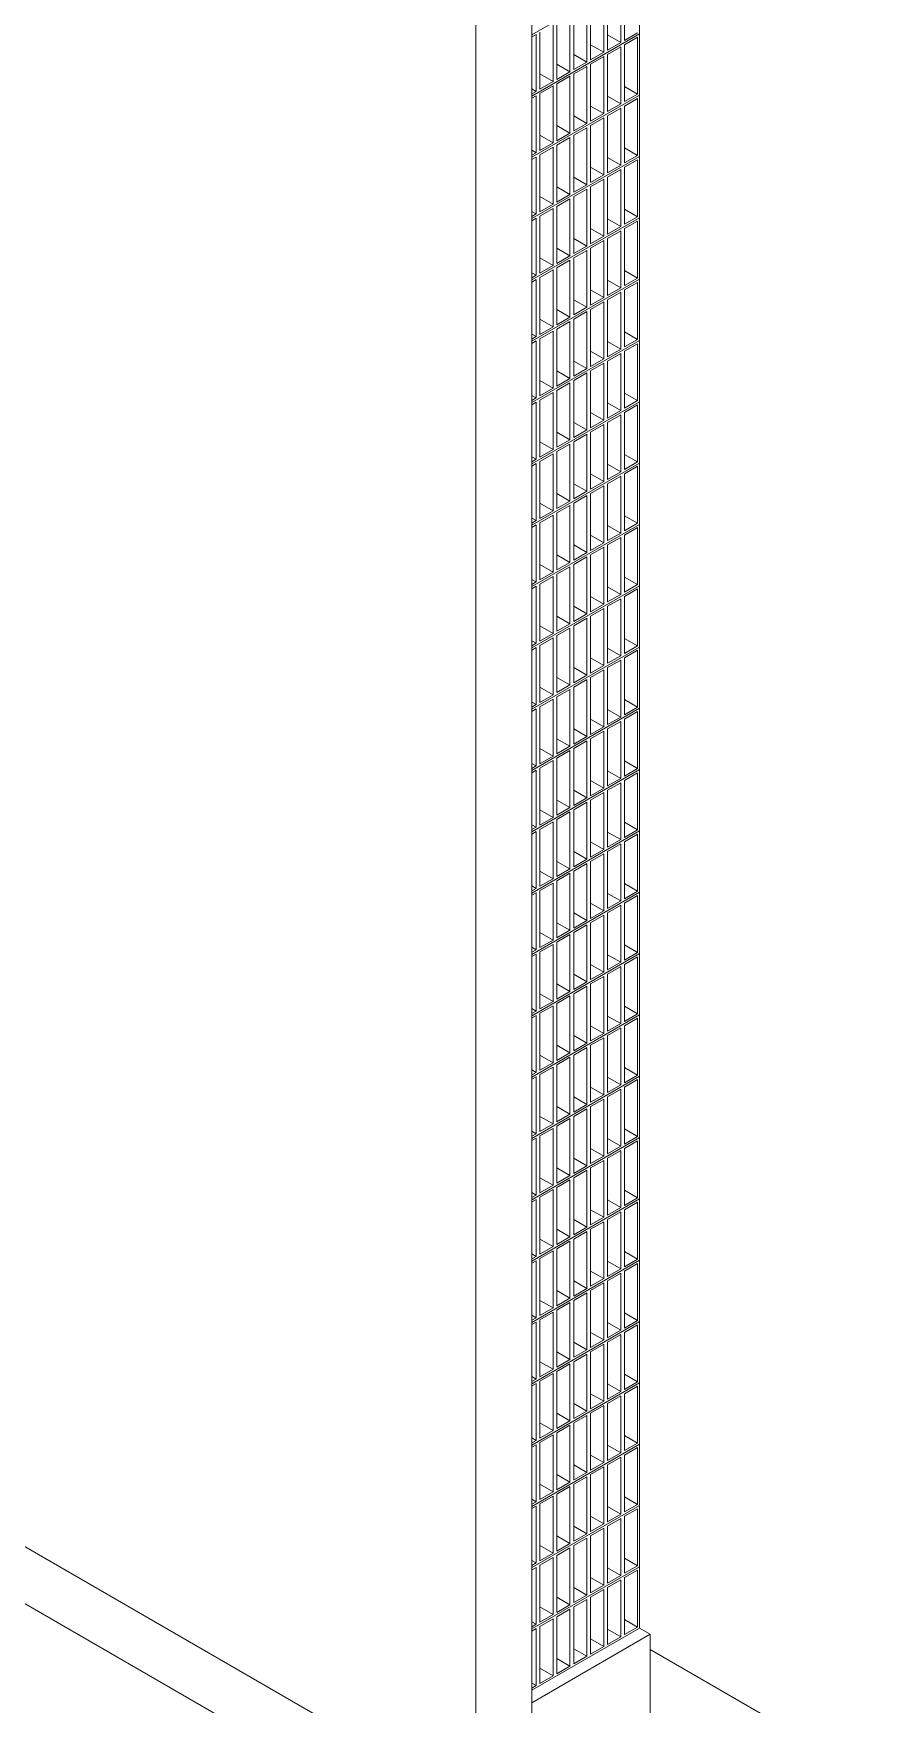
# Model space of a CAD drawing. Header units: millimetres. Extents: x -312439 to 477422, y -331570 to 212570.
# Drawn here: x 392161 to 393273, y 103283 to 105483 of the extents above; entities that cross this region are included whole.
import ezdxf

# ---------------------------------------------------------------- set-up
doc = ezdxf.new("R2010")
doc.units = ezdxf.units.MM

msp = doc.modelspace()

# ---------------------------------------------------------------- linework, layer by layer
at = {"color": 0, "linetype": 'Continuous', "lineweight": 0, "extrusion": (0, 0.816497, 0.57735)}
for p, q in [((392816.562, 103190.577), (392816.562, 106991.058)), ((392742.94, 103073.062), (392742.94, 106948.553)), ((392958.35, 103383.762), (392958.35, 106757.88)), ((392816.562, 105481.455), (392958.35, 105563.316)), ((392916.28, 105536.17), (392916.28, 105461.16)), ((392933.603, 105471.162), (392933.603, 105546.171)), ((392938.552, 105549.029), (392938.552, 105474.019)), ((392889.059, 105445.444), (392889.059, 105520.454)), ((392894.008, 105523.311), (392894.008, 105448.302)), ((392911.331, 105458.303), (392911.331, 105533.313)), ((392844.516, 105419.727), (392844.516, 105494.737)), ((392849.465, 105497.594), (392849.465, 105422.584)), ((392866.787, 105432.586), (392866.787, 105507.595)), ((392871.736, 105510.453), (392871.736, 105435.443)), ((392816.562, 105400.731), (392958.35, 105482.592)), ((392822.244, 105481.878), (392816.562, 105478.597)), ((392822.244, 105406.869), (392822.244, 105481.878)), ((392827.193, 105484.735), (392827.193, 105409.726)), ((392916.28, 105481.163), (392933.603, 105471.162)), ((392916.28, 105461.16), (392933.603, 105471.162)), ((392938.552, 105474.019), (392955.875, 105484.02)), ((392955.875, 105478.306), (392938.552, 105468.304)), ((392955.875, 105403.296), (392955.875, 105478.306)), ((392871.736, 105455.446), (392889.059, 105445.444)), ((392894.008, 105468.304), (392911.331, 105458.303)), ((392894.008, 105448.302), (392911.331, 105458.303)), ((392911.331, 105452.588), (392894.008, 105442.587)), ((392911.331, 105377.579), (392911.331, 105452.588)), ((392933.603, 105465.447), (392916.28, 105455.446)), ((392916.28, 105455.446), (392916.28, 105380.436)), ((392933.603, 105390.437), (392933.603, 105465.447)), ((392938.552, 105468.304), (392938.552, 105393.295)), ((392827.193, 105429.728), (392844.516, 105419.727)), ((392849.465, 105442.587), (392866.787, 105432.586)), ((392849.465, 105422.584), (392866.787, 105432.586)), ((392866.787, 105426.871), (392849.465, 105416.87)), ((392866.787, 105351.862), (392866.787, 105426.871)), ((392871.736, 105435.443), (392889.059, 105445.444)), ((392889.059, 105439.73), (392871.736, 105429.728)), ((392871.736, 105429.728), (392871.736, 105354.719)), ((392889.059, 105364.72), (392889.059, 105439.73)), ((392894.008, 105442.587), (392894.008, 105367.578)), ((392816.562, 105410.149), (392822.244, 105406.869)), ((392816.562, 105403.588), (392822.244, 105406.869)), ((392827.193, 105409.726), (392844.516, 105419.727)), ((392844.516, 105414.012), (392827.193, 105404.011)), ((392827.193, 105404.011), (392827.193, 105329.002)), ((392844.516, 105339.003), (392844.516, 105414.012)), ((392849.465, 105416.87), (392849.465, 105341.86)), ((392938.552, 105413.297), (392955.875, 105403.296)), ((392816.562, 105320.006), (392958.35, 105401.868)), ((392822.244, 105401.154), (392816.562, 105397.873)), ((392822.244, 105326.144), (392822.244, 105401.154)), ((392894.008, 105387.58), (392911.331, 105377.579)), ((392916.28, 105400.439), (392933.603, 105390.437)), ((392916.28, 105380.436), (392933.603, 105390.437)), ((392933.603, 105384.723), (392916.28, 105374.721)), ((392933.603, 105309.713), (392933.603, 105384.723)), ((392938.552, 105393.295), (392955.875, 105403.296)), ((392955.875, 105397.581), (392938.552, 105387.58)), ((392938.552, 105387.58), (392938.552, 105312.571)), ((392955.875, 105322.572), (392955.875, 105397.581)), ((392849.465, 105361.863), (392866.787, 105351.862)), ((392871.736, 105374.721), (392889.059, 105364.72)), ((392871.736, 105354.719), (392889.059, 105364.72)), ((392894.008, 105367.578), (392911.331, 105377.579)), ((392911.331, 105371.864), (392894.008, 105361.863)), ((392894.008, 105361.863), (392894.008, 105286.853)), ((392911.331, 105296.855), (392911.331, 105371.864)), ((392916.28, 105374.721), (392916.28, 105299.712)), ((392827.193, 105349.004), (392844.516, 105339.003)), ((392827.193, 105329.002), (392844.516, 105339.003)), ((392849.465, 105341.86), (392866.787, 105351.862)), ((392866.787, 105346.147), (392849.465, 105336.146)), ((392866.787, 105271.137), (392866.787, 105346.147)), ((392889.059, 105359.005), (392871.736, 105349.004)), ((392871.736, 105349.004), (392871.736, 105273.995)), ((392889.059, 105283.996), (392889.059, 105359.005)), ((392816.562, 105329.425), (392822.244, 105326.144)), ((392816.562, 105322.864), (392822.244, 105326.144)), ((392816.562, 105239.282), (392958.35, 105321.144)), ((392822.244, 105320.43), (392816.562, 105317.149)), ((392822.244, 105245.42), (392822.244, 105320.43)), ((392844.516, 105333.288), (392827.193, 105323.287)), ((392827.193, 105323.287), (392827.193, 105248.277)), ((392844.516, 105258.279), (392844.516, 105333.288)), ((392849.465, 105336.146), (392849.465, 105261.136)), ((392916.28, 105319.714), (392933.603, 105309.713)), ((392938.552, 105332.573), (392955.875, 105322.572)), ((392938.552, 105312.571), (392955.875, 105322.572)), ((392955.875, 105316.857), (392938.552, 105306.856)), ((392955.875, 105241.848), (392955.875, 105316.857)), ((392871.736, 105293.997), (392889.059, 105283.996)), ((392894.008, 105306.856), (392911.331, 105296.855)), ((392894.008, 105286.853), (392911.331, 105296.855)), ((392916.28, 105299.712), (392933.603, 105309.713)), ((392933.603, 105303.998), (392916.28, 105293.997)), ((392916.28, 105293.997), (392916.28, 105218.988)), ((392933.603, 105228.989), (392933.603, 105303.998)), ((392938.552, 105306.856), (392938.552, 105231.846)), ((392849.465, 105281.139), (392866.787, 105271.137)), ((392871.736, 105273.995), (392889.059, 105283.996)), ((392889.059, 105278.281), (392871.736, 105268.28)), ((392889.059, 105203.272), (392889.059, 105278.281)), ((392911.331, 105291.14), (392894.008, 105281.139)), ((392894.008, 105281.139), (392894.008, 105206.129)), ((392911.331, 105216.13), (392911.331, 105291.14)), ((392827.193, 105268.28), (392844.516, 105258.279)), ((392827.193, 105248.277), (392844.516, 105258.279)), ((392844.516, 105252.564), (392827.193, 105242.563)), ((392844.516, 105177.554), (392844.516, 105252.564)), ((392849.465, 105261.136), (392866.787, 105271.137)), ((392866.787, 105265.423), (392849.465, 105255.421)), ((392849.465, 105255.421), (392849.465, 105180.412)), ((392866.787, 105190.413), (392866.787, 105265.423)), ((392871.736, 105268.28), (392871.736, 105193.27)), ((392938.552, 105251.849), (392955.875, 105241.848)), ((392816.562, 105248.701), (392822.244, 105245.42)), ((392816.562, 105242.14), (392822.244, 105245.42)), ((392816.562, 105158.558), (392958.35, 105240.419)), ((392822.244, 105239.705), (392816.562, 105236.425)), ((392822.244, 105164.696), (392822.244, 105239.705)), ((392827.193, 105242.563), (392827.193, 105167.553)), ((392916.28, 105238.99), (392933.603, 105228.989)), ((392916.28, 105218.988), (392933.603, 105228.989)), ((392938.552, 105231.846), (392955.875, 105241.848)), ((392955.875, 105236.133), (392938.552, 105226.132)), ((392955.875, 105161.123), (392955.875, 105236.133)), ((392871.736, 105213.273), (392889.059, 105203.272)), ((392894.008, 105226.132), (392911.331, 105216.13)), ((392894.008, 105206.129), (392911.331, 105216.13)), ((392911.331, 105210.416), (392894.008, 105200.414)), ((392911.331, 105135.406), (392911.331, 105210.416)), ((392933.603, 105223.274), (392916.28, 105213.273)), ((392916.28, 105213.273), (392916.28, 105138.263)), ((392933.603, 105148.265), (392933.603, 105223.274)), ((392938.552, 105226.132), (392938.552, 105151.122)), ((392827.193, 105187.556), (392844.516, 105177.554)), ((392849.465, 105200.414), (392866.787, 105190.413)), ((392849.465, 105180.412), (392866.787, 105190.413)), ((392866.787, 105184.698), (392849.465, 105174.697)), ((392866.787, 105109.689), (392866.787, 105184.698)), ((392871.736, 105193.27), (392889.059, 105203.272)), ((392889.059, 105197.557), (392871.736, 105187.556)), ((392871.736, 105187.556), (392871.736, 105112.546)), ((392889.059, 105122.547), (392889.059, 105197.557)), ((392894.008, 105200.414), (392894.008, 105125.405)), ((392816.562, 105167.976), (392822.244, 105164.696)), ((392816.562, 105161.415), (392822.244, 105164.696)), ((392827.193, 105167.553), (392844.516, 105177.554)), ((392844.516, 105171.84), (392827.193, 105161.838)), ((392827.193, 105161.838), (392827.193, 105086.829)), ((392844.516, 105096.83), (392844.516, 105171.84)), ((392849.465, 105174.697), (392849.465, 105099.688)), ((392938.552, 105171.125), (392955.875, 105161.123)), ((392816.562, 105077.834), (392958.35, 105159.695)), ((392822.244, 105158.981), (392816.562, 105155.701)), ((392822.244, 105083.972), (392822.244, 105158.981)), ((392894.008, 105145.407), (392911.331, 105135.406)), ((392916.28, 105158.266), (392933.603, 105148.265)), ((392916.28, 105138.263), (392933.603, 105148.265)), ((392933.603, 105142.55), (392916.28, 105132.549)), ((392933.603, 105067.541), (392933.603, 105142.55)), ((392938.552, 105151.122), (392955.875, 105161.123)), ((392955.875, 105155.409), (392938.552, 105145.407)), ((392938.552, 105145.407), (392938.552, 105070.398)), ((392955.875, 105080.399), (392955.875, 105155.409)), ((392849.465, 105119.69), (392866.787, 105109.689)), ((392871.736, 105132.549), (392889.059, 105122.547)), ((392871.736, 105112.546), (392889.059, 105122.547)), ((392894.008, 105125.405), (392911.331, 105135.406)), ((392911.331, 105129.691), (392894.008, 105119.69)), ((392894.008, 105119.69), (392894.008, 105044.681)), ((392911.331, 105054.682), (392911.331, 105129.691)), ((392916.28, 105132.549), (392916.28, 105057.539)), ((392827.193, 105106.832), (392844.516, 105096.83)), ((392827.193, 105086.829), (392844.516, 105096.83)), ((392849.465, 105099.688), (392866.787, 105109.689)), ((392866.787, 105103.974), (392849.465, 105093.973)), ((392866.787, 105028.965), (392866.787, 105103.974)), ((392889.059, 105116.833), (392871.736, 105106.832)), ((392871.736, 105106.832), (392871.736, 105031.822)), ((392889.059, 105041.823), (392889.059, 105116.833)), ((392816.562, 105087.252), (392822.244, 105083.972)), ((392816.562, 105080.691), (392822.244, 105083.972)), ((392958.35, 105078.971), (392816.562, 104997.109)), ((392822.244, 105078.257), (392816.562, 105074.976)), ((392822.244, 105003.247), (392822.244, 105078.257)), ((392844.516, 105091.116), (392827.193, 105081.114)), ((392827.193, 105081.114), (392827.193, 105006.105)), ((392844.516, 105016.106), (392844.516, 105091.116)), ((392849.465, 105093.973), (392849.465, 105018.963)), ((392916.28, 105077.542), (392933.603, 105067.541)), ((392938.552, 105090.4), (392955.875, 105080.399)), ((392938.552, 105070.398), (392955.875, 105080.399)), ((392955.875, 105074.684), (392938.552, 105064.683)), ((392955.875, 104999.675), (392955.875, 105074.684)), ((392871.736, 105051.825), (392889.059, 105041.823)), ((392894.008, 105064.683), (392911.331, 105054.682)), ((392894.008, 105044.681), (392911.331, 105054.682)), ((392916.28, 105057.539), (392933.603, 105067.541)), ((392933.603, 105061.826), (392916.28, 105051.825)), ((392916.28, 105051.825), (392916.28, 104976.815)), ((392933.603, 104986.816), (392933.603, 105061.826)), ((392938.552, 105064.683), (392938.552, 104989.674)), ((392849.465, 105038.966), (392866.787, 105028.965)), ((392871.736, 105031.822), (392889.059, 105041.823)), ((392889.059, 105036.109), (392871.736, 105026.107)), ((392889.059, 104961.099), (392889.059, 105036.109)), ((392911.331, 105048.967), (392894.008, 105038.966)), ((392894.008, 105038.966), (392894.008, 104963.956)), ((392911.331, 104973.958), (392911.331, 105048.967)), ((392827.193, 105026.107), (392844.516, 105016.106)), ((392827.193, 105006.105), (392844.516, 105016.106)), ((392844.516, 105010.391), (392827.193, 105000.39)), ((392844.516, 104935.382), (392844.516, 105010.391)), ((392849.465, 105018.963), (392866.787, 105028.965)), ((392866.787, 105023.25), (392849.465, 105013.249)), ((392849.465, 105013.249), (392849.465, 104938.239)), ((392866.787, 104948.24), (392866.787, 105023.25)), ((392871.736, 105026.107), (392871.736, 104951.098)), ((392938.552, 105009.676), (392955.875, 104999.675)), ((392816.562, 105006.528), (392822.244, 105003.247)), ((392816.562, 104999.967), (392822.244, 105003.247)), ((392958.35, 104998.247), (392816.562, 104916.385)), ((392822.244, 104997.533), (392816.562, 104994.252)), ((392822.244, 104922.523), (392822.244, 104997.533)), ((392827.193, 105000.39), (392827.193, 104925.381)), ((392916.28, 104996.818), (392933.603, 104986.816)), ((392916.28, 104976.815), (392933.603, 104986.816)), ((392938.552, 104989.674), (392955.875, 104999.675)), ((392955.875, 104993.96), (392938.552, 104983.959)), ((392955.875, 104918.951), (392955.875, 104993.96)), ((392871.736, 104971.1), (392889.059, 104961.099)), ((392894.008, 104983.959), (392911.331, 104973.958)), ((392894.008, 104963.956), (392911.331, 104973.958)), ((392911.331, 104968.243), (392894.008, 104958.242)), ((392911.331, 104893.233), (392911.331, 104968.243)), ((392933.603, 104981.102), (392916.28, 104971.1)), ((392916.28, 104971.1), (392916.28, 104896.091)), ((392933.603, 104906.092), (392933.603, 104981.102)), ((392938.552, 104983.959), (392938.552, 104908.949)), ((392827.193, 104945.383), (392844.516, 104935.382)), ((392849.465, 104958.242), (392866.787, 104948.24)), ((392849.465, 104938.239), (392866.787, 104948.24)), ((392866.787, 104942.526), (392849.465, 104932.524)), ((392866.787, 104867.516), (392866.787, 104942.526)), ((392871.736, 104951.098), (392889.059, 104961.099)), ((392889.059, 104955.384), (392871.736, 104945.383)), ((392871.736, 104945.383), (392871.736, 104870.374)), ((392889.059, 104880.375), (392889.059, 104955.384)), ((392894.008, 104958.242), (392894.008, 104883.232)), ((392816.562, 104925.804), (392822.244, 104922.523)), ((392816.562, 104919.243), (392822.244, 104922.523)), ((392827.193, 104925.381), (392844.516, 104935.382)), ((392844.516, 104929.667), (392827.193, 104919.666)), ((392827.193, 104919.666), (392827.193, 104844.656)), ((392844.516, 104854.658), (392844.516, 104929.667)), ((392849.465, 104932.524), (392849.465, 104857.515)), ((392938.552, 104928.952), (392955.875, 104918.951)), ((392958.35, 104917.523), (392816.562, 104835.661)), ((392822.244, 104916.808), (392816.562, 104913.528)), ((392822.244, 104841.799), (392822.244, 104916.808)), ((392894.008, 104903.235), (392911.331, 104893.233)), ((392916.28, 104916.093), (392933.603, 104906.092)), ((392916.28, 104896.091), (392933.603, 104906.092)), ((392933.603, 104900.377), (392916.28, 104890.376)), ((392933.603, 104825.368), (392933.603, 104900.377)), ((392938.552, 104908.949), (392955.875, 104918.951)), ((392955.875, 104913.236), (392938.552, 104903.235)), ((392938.552, 104903.235), (392938.552, 104828.225)), ((392955.875, 104838.226), (392955.875, 104913.236)), ((392849.465, 104877.517), (392866.787, 104867.516)), ((392871.736, 104890.376), (392889.059, 104880.375)), ((392871.736, 104870.374), (392889.059, 104880.375)), ((392894.008, 104883.232), (392911.331, 104893.233)), ((392911.331, 104887.519), (392894.008, 104877.517)), ((392894.008, 104877.517), (392894.008, 104802.508)), ((392911.331, 104812.509), (392911.331, 104887.519)), ((392916.28, 104890.376), (392916.28, 104815.367)), ((392827.193, 104864.659), (392844.516, 104854.658)), ((392827.193, 104844.656), (392844.516, 104854.658)), ((392849.465, 104857.515), (392866.787, 104867.516)), ((392866.787, 104861.801), (392849.465, 104851.8)), ((392866.787, 104786.792), (392866.787, 104861.801)), ((392889.059, 104874.66), (392871.736, 104864.659)), ((392871.736, 104864.659), (392871.736, 104789.649)), ((392889.059, 104799.651), (392889.059, 104874.66)), ((392816.562, 104845.079), (392822.244, 104841.799)), ((392816.562, 104838.518), (392822.244, 104841.799)), ((392816.562, 104754.937), (392958.35, 104836.798)), ((392822.244, 104836.084), (392816.562, 104832.804)), ((392822.244, 104761.075), (392822.244, 104836.084)), ((392844.516, 104848.943), (392827.193, 104838.942)), ((392827.193, 104838.942), (392827.193, 104763.932)), ((392844.516, 104773.933), (392844.516, 104848.943)), ((392849.465, 104851.8), (392849.465, 104776.791)), ((392916.28, 104835.369), (392933.603, 104825.368)), ((392938.552, 104848.228), (392955.875, 104838.226)), ((392938.552, 104828.225), (392955.875, 104838.226)), ((392955.875, 104832.512), (392938.552, 104822.51)), ((392955.875, 104757.502), (392955.875, 104832.512)), ((392871.736, 104809.652), (392889.059, 104799.651)), ((392894.008, 104822.51), (392911.331, 104812.509)), ((392894.008, 104802.508), (392911.331, 104812.509)), ((392916.28, 104815.367), (392933.603, 104825.368)), ((392933.603, 104819.653), (392916.28, 104809.652)), ((392916.28, 104809.652), (392916.28, 104734.642)), ((392933.603, 104744.644), (392933.603, 104819.653)), ((392938.552, 104822.51), (392938.552, 104747.501)), ((392849.465, 104796.793), (392866.787, 104786.792)), ((392871.736, 104789.649), (392889.059, 104799.651)), ((392889.059, 104793.936), (392871.736, 104783.935)), ((392889.059, 104718.926), (392889.059, 104793.936)), ((392911.331, 104806.795), (392894.008, 104796.793)), ((392894.008, 104796.793), (392894.008, 104721.784)), ((392911.331, 104731.785), (392911.331, 104806.795)), ((392827.193, 104783.935), (392844.516, 104773.933)), ((392827.193, 104763.932), (392844.516, 104773.933)), ((392844.516, 104768.219), (392827.193, 104758.217)), ((392844.516, 104693.209), (392844.516, 104768.219)), ((392849.465, 104776.791), (392866.787, 104786.792)), ((392866.787, 104781.077), (392849.465, 104771.076)), ((392849.465, 104771.076), (392849.465, 104696.066)), ((392866.787, 104706.068), (392866.787, 104781.077)), ((392871.736, 104783.935), (392871.736, 104708.925)), ((392938.552, 104767.504), (392955.875, 104757.502)), ((392816.562, 104764.355), (392822.244, 104761.075)), ((392816.562, 104757.794), (392822.244, 104761.075)), ((392816.562, 104674.213), (392958.35, 104756.074)), ((392822.244, 104755.36), (392816.562, 104752.079)), ((392822.244, 104680.35), (392822.244, 104755.36)), ((392827.193, 104758.217), (392827.193, 104683.208)), ((392916.28, 104754.645), (392933.603, 104744.644)), ((392916.28, 104734.642), (392933.603, 104744.644)), ((392938.552, 104747.501), (392955.875, 104757.502)), ((392955.875, 104751.788), (392938.552, 104741.786)), ((392955.875, 104676.778), (392955.875, 104751.788)), ((392871.736, 104728.928), (392889.059, 104718.926)), ((392894.008, 104741.786), (392911.331, 104731.785)), ((392894.008, 104721.784), (392911.331, 104731.785)), ((392911.331, 104726.07), (392894.008, 104716.069)), ((392911.331, 104651.061), (392911.331, 104726.07)), ((392933.603, 104738.929), (392916.28, 104728.928)), ((392916.28, 104728.928), (392916.28, 104653.918)), ((392933.603, 104663.919), (392933.603, 104738.929)), ((392938.552, 104741.786), (392938.552, 104666.777)), ((392827.193, 104703.21), (392844.516, 104693.209)), ((392849.465, 104716.069), (392866.787, 104706.068)), ((392849.465, 104696.066), (392866.787, 104706.068)), ((392866.787, 104700.353), (392849.465, 104690.352)), ((392866.787, 104625.344), (392866.787, 104700.353)), ((392871.736, 104708.925), (392889.059, 104718.926)), ((392889.059, 104713.212), (392871.736, 104703.21)), ((392871.736, 104703.21), (392871.736, 104628.201)), ((392889.059, 104638.202), (392889.059, 104713.212)), ((392894.008, 104716.069), (392894.008, 104641.06)), ((392816.562, 104683.631), (392822.244, 104680.35)), ((392816.562, 104677.07), (392822.244, 104680.35)), ((392827.193, 104683.208), (392844.516, 104693.209)), ((392844.516, 104687.494), (392827.193, 104677.493)), ((392844.516, 104612.485), (392844.516, 104687.494)), ((392849.465, 104690.352), (392849.465, 104615.342)), ((392938.552, 104686.779), (392955.875, 104676.778)), ((392816.562, 104593.488), (392958.35, 104675.35)), ((392822.244, 104674.636), (392816.562, 104671.355)), ((392822.244, 104599.626), (392822.244, 104674.636)), ((392827.193, 104677.493), (392827.193, 104602.484)), ((392894.008, 104661.062), (392911.331, 104651.061)), ((392916.28, 104673.921), (392933.603, 104663.919)), ((392916.28, 104653.918), (392933.603, 104663.919)), ((392933.603, 104658.205), (392916.28, 104648.203)), ((392933.603, 104583.195), (392933.603, 104658.205)), ((392938.552, 104666.777), (392955.875, 104676.778)), ((392955.875, 104671.063), (392938.552, 104661.062)), ((392938.552, 104661.062), (392938.552, 104586.053)), ((392955.875, 104596.054), (392955.875, 104671.063)), ((392849.465, 104635.345), (392866.787, 104625.344)), ((392871.736, 104648.203), (392889.059, 104638.202)), ((392871.736, 104628.201), (392889.059, 104638.202)), ((392894.008, 104641.06), (392911.331, 104651.061)), ((392911.331, 104645.346), (392894.008, 104635.345)), ((392894.008, 104635.345), (392894.008, 104560.335)), ((392911.331, 104570.337), (392911.331, 104645.346)), ((392916.28, 104648.203), (392916.28, 104573.194)), ((392827.193, 104622.486), (392844.516, 104612.485)), ((392827.193, 104602.484), (392844.516, 104612.485)), ((392849.465, 104615.342), (392866.787, 104625.344)), ((392866.787, 104619.629), (392849.465, 104609.628)), ((392866.787, 104544.619), (392866.787, 104619.629)), ((392889.059, 104632.487), (392871.736, 104622.486)), ((392871.736, 104622.486), (392871.736, 104547.477)), ((392889.059, 104557.478), (392889.059, 104632.487)), ((392816.562, 104602.907), (392822.244, 104599.626)), ((392816.562, 104596.346), (392822.244, 104599.626)), ((392816.562, 104512.764), (392958.35, 104594.626)), ((392822.244, 104593.912), (392816.562, 104590.631)), ((392822.244, 104518.902), (392822.244, 104593.912)), ((392844.516, 104606.77), (392827.193, 104596.769)), ((392827.193, 104596.769), (392827.193, 104521.759)), ((392844.516, 104531.761), (392844.516, 104606.77)), ((392849.465, 104609.628), (392849.465, 104534.618)), ((392916.28, 104593.196), (392933.603, 104583.195)), ((392938.552, 104606.055), (392955.875, 104596.054)), ((392938.552, 104586.053), (392955.875, 104596.054)), ((392955.875, 104590.339), (392938.552, 104580.338)), ((392955.875, 104515.33), (392955.875, 104590.339)), ((392894.008, 104580.338), (392911.331, 104570.337)), ((392894.008, 104560.335), (392911.331, 104570.337)), ((392916.28, 104573.194), (392933.603, 104583.195)), ((392933.603, 104577.48), (392916.28, 104567.479)), ((392933.603, 104502.471), (392933.603, 104577.48)), ((392938.552, 104580.338), (392938.552, 104505.328)), ((392849.465, 104554.621), (392866.787, 104544.619)), ((392871.736, 104567.479), (392889.059, 104557.478)), ((392871.736, 104547.477), (392889.059, 104557.478)), ((392889.059, 104551.763), (392871.736, 104541.762)), ((392889.059, 104476.754), (392889.059, 104551.763)), ((392911.331, 104564.622), (392894.008, 104554.621)), ((392894.008, 104554.621), (392894.008, 104479.611)), ((392911.331, 104489.612), (392911.331, 104564.622)), ((392916.28, 104567.479), (392916.28, 104492.47)), ((392827.193, 104541.762), (392844.516, 104531.761)), ((392827.193, 104521.759), (392844.516, 104531.761)), ((392844.516, 104526.046), (392827.193, 104516.045)), ((392844.516, 104451.036), (392844.516, 104526.046)), ((392849.465, 104534.618), (392866.787, 104544.619)), ((392866.787, 104538.905), (392849.465, 104528.903)), ((392849.465, 104528.903), (392849.465, 104453.894)), ((392866.787, 104463.895), (392866.787, 104538.905)), ((392871.736, 104541.762), (392871.736, 104466.752)), ((392938.552, 104525.331), (392955.875, 104515.33)), ((392816.562, 104522.183), (392822.244, 104518.902)), ((392816.562, 104515.622), (392822.244, 104518.902)), ((392958.35, 104513.901), (392816.562, 104432.04)), ((392822.244, 104513.187), (392816.562, 104509.907)), ((392822.244, 104438.178), (392822.244, 104513.187)), ((392827.193, 104516.045), (392827.193, 104441.035)), ((392916.28, 104512.472), (392933.603, 104502.471)), ((392916.28, 104492.47), (392933.603, 104502.471)), ((392938.552, 104505.328), (392955.875, 104515.33)), ((392955.875, 104509.615), (392938.552, 104499.614)), ((392955.875, 104434.605), (392955.875, 104509.615)), ((392871.736, 104486.755), (392889.059, 104476.754)), ((392894.008, 104499.614), (392911.331, 104489.612)), ((392894.008, 104479.611), (392911.331, 104489.612)), ((392911.331, 104483.898), (392894.008, 104473.896)), ((392911.331, 104408.888), (392911.331, 104483.898)), ((392933.603, 104496.756), (392916.28, 104486.755)), ((392916.28, 104486.755), (392916.28, 104411.745)), ((392933.603, 104421.747), (392933.603, 104496.756)), ((392938.552, 104499.614), (392938.552, 104424.604)), ((392827.193, 104461.038), (392844.516, 104451.036)), ((392849.465, 104473.896), (392866.787, 104463.895)), ((392849.465, 104453.894), (392866.787, 104463.895)), ((392866.787, 104458.18), (392849.465, 104448.179)), ((392866.787, 104383.171), (392866.787, 104458.18)), ((392871.736, 104466.752), (392889.059, 104476.754)), ((392889.059, 104471.039), (392871.736, 104461.038)), ((392871.736, 104461.038), (392871.736, 104386.028)), ((392889.059, 104396.029), (392889.059, 104471.039)), ((392894.008, 104473.896), (392894.008, 104398.887)), ((392816.562, 104441.458), (392822.244, 104438.178)), ((392816.562, 104434.897), (392822.244, 104438.178)), ((392827.193, 104441.035), (392844.516, 104451.036)), ((392844.516, 104445.322), (392827.193, 104435.32)), ((392844.516, 104370.312), (392844.516, 104445.322)), ((392849.465, 104448.179), (392849.465, 104373.17)), ((392938.552, 104444.607), (392955.875, 104434.605)), ((392816.562, 104351.316), (392958.35, 104433.177)), ((392822.244, 104432.463), (392816.562, 104429.183)), ((392822.244, 104357.454), (392822.244, 104432.463)), ((392827.193, 104435.32), (392827.193, 104360.311)), ((392894.008, 104418.889), (392911.331, 104408.888)), ((392916.28, 104431.748), (392933.603, 104421.747)), ((392916.28, 104411.745), (392933.603, 104421.747)), ((392933.603, 104416.032), (392916.28, 104406.031)), ((392933.603, 104341.023), (392933.603, 104416.032)), ((392938.552, 104424.604), (392955.875, 104434.605)), ((392955.875, 104428.891), (392938.552, 104418.889)), ((392938.552, 104418.889), (392938.552, 104343.88)), ((392955.875, 104353.881), (392955.875, 104428.891)), ((392849.465, 104393.172), (392866.787, 104383.171)), ((392871.736, 104406.031), (392889.059, 104396.029)), ((392871.736, 104386.028), (392889.059, 104396.029)), ((392894.008, 104398.887), (392911.331, 104408.888)), ((392911.331, 104403.173), (392894.008, 104393.172)), ((392894.008, 104393.172), (392894.008, 104318.163)), ((392911.331, 104328.164), (392911.331, 104403.173)), ((392916.28, 104406.031), (392916.28, 104331.021)), ((392827.193, 104380.313), (392844.516, 104370.312)), ((392827.193, 104360.311), (392844.516, 104370.312)), ((392849.465, 104373.17), (392866.787, 104383.171)), ((392866.787, 104377.456), (392849.465, 104367.455)), ((392866.787, 104302.447), (392866.787, 104377.456)), ((392889.059, 104390.315), (392871.736, 104380.313)), ((392871.736, 104380.313), (392871.736, 104305.304)), ((392889.059, 104315.305), (392889.059, 104390.315)), ((392816.562, 104360.734), (392822.244, 104357.454)), ((392816.562, 104354.173), (392822.244, 104357.454)), ((392958.35, 104352.453), (392816.562, 104270.591)), ((392822.244, 104351.739), (392816.562, 104348.458)), ((392822.244, 104276.729), (392822.244, 104351.739)), ((392844.516, 104364.598), (392827.193, 104354.596)), ((392827.193, 104354.596), (392827.193, 104279.587)), ((392844.516, 104289.588), (392844.516, 104364.598)), ((392849.465, 104367.455), (392849.465, 104292.445)), ((392916.28, 104351.024), (392933.603, 104341.023)), ((392938.552, 104363.882), (392955.875, 104353.881)), ((392938.552, 104343.88), (392955.875, 104353.881)), ((392955.875, 104348.166), (392938.552, 104338.165)), ((392955.875, 104273.157), (392955.875, 104348.166)), ((392894.008, 104338.165), (392911.331, 104328.164)), ((392894.008, 104318.163), (392911.331, 104328.164)), ((392916.28, 104331.021), (392933.603, 104341.023)), ((392933.603, 104335.308), (392916.28, 104325.307)), ((392933.603, 104260.298), (392933.603, 104335.308)), ((392938.552, 104338.165), (392938.552, 104263.156)), ((392849.465, 104312.448), (392866.787, 104302.447)), ((392871.736, 104325.307), (392889.059, 104315.305)), ((392871.736, 104305.304), (392889.059, 104315.305)), ((392889.059, 104309.591), (392871.736, 104299.589)), ((392889.059, 104234.581), (392889.059, 104309.591)), ((392911.331, 104322.449), (392894.008, 104312.448)), ((392894.008, 104312.448), (392894.008, 104237.438)), ((392911.331, 104247.44), (392911.331, 104322.449)), ((392916.28, 104325.307), (392916.28, 104250.297)), ((392827.193, 104299.589), (392844.516, 104289.588)), ((392827.193, 104279.587), (392844.516, 104289.588)), ((392844.516, 104283.873), (392827.193, 104273.872)), ((392844.516, 104208.864), (392844.516, 104283.873)), ((392849.465, 104292.445), (392866.787, 104302.447)), ((392866.787, 104296.732), (392849.465, 104286.731)), ((392849.465, 104286.731), (392849.465, 104211.721)), ((392866.787, 104221.722), (392866.787, 104296.732)), ((392871.736, 104299.589), (392871.736, 104224.58)), ((392938.552, 104283.158), (392955.875, 104273.157)), ((392816.562, 104280.01), (392822.244, 104276.729)), ((392816.562, 104273.449), (392822.244, 104276.729)), ((392816.562, 104189.867), (392958.35, 104271.729)), ((392822.244, 104271.015), (392816.562, 104267.734)), ((392822.244, 104196.005), (392822.244, 104271.015)), ((392827.193, 104273.872), (392827.193, 104198.863)), ((392916.28, 104270.3), (392933.603, 104260.298)), ((392916.28, 104250.297), (392933.603, 104260.298)), ((392938.552, 104263.156), (392955.875, 104273.157)), ((392955.875, 104267.442), (392938.552, 104257.441)), ((392955.875, 104192.433), (392955.875, 104267.442)), ((392871.736, 104244.582), (392889.059, 104234.581)), ((392894.008, 104257.441), (392911.331, 104247.44)), ((392894.008, 104237.438), (392911.331, 104247.44)), ((392911.331, 104241.725), (392894.008, 104231.724)), ((392911.331, 104166.715), (392911.331, 104241.725)), ((392933.603, 104254.584), (392916.28, 104244.582)), ((392916.28, 104244.582), (392916.28, 104169.573)), ((392933.603, 104179.574), (392933.603, 104254.584)), ((392938.552, 104257.441), (392938.552, 104182.431)), ((392827.193, 104218.865), (392844.516, 104208.864)), ((392849.465, 104231.724), (392866.787, 104221.722)), ((392849.465, 104211.721), (392866.787, 104221.722)), ((392866.787, 104216.008), (392849.465, 104206.006)), ((392866.787, 104140.998), (392866.787, 104216.008)), ((392871.736, 104224.58), (392889.059, 104234.581)), ((392889.059, 104228.866), (392871.736, 104218.865)), ((392871.736, 104218.865), (392871.736, 104143.856)), ((392889.059, 104153.857), (392889.059, 104228.866)), ((392894.008, 104231.724), (392894.008, 104156.714)), ((392816.562, 104199.286), (392822.244, 104196.005)), ((392816.562, 104192.725), (392822.244, 104196.005)), ((392827.193, 104198.863), (392844.516, 104208.864)), ((392844.516, 104203.149), (392827.193, 104193.148)), ((392844.516, 104128.14), (392844.516, 104203.149)), ((392849.465, 104206.006), (392849.465, 104130.997)), ((392938.552, 104202.434), (392955.875, 104192.433)), ((392816.562, 104109.143), (392958.35, 104191.005)), ((392822.244, 104190.29), (392816.562, 104187.01)), ((392822.244, 104115.281), (392822.244, 104190.29)), ((392827.193, 104193.148), (392827.193, 104118.138)), ((392894.008, 104176.717), (392911.331, 104166.715)), ((392916.28, 104189.575), (392933.603, 104179.574)), ((392916.28, 104169.573), (392933.603, 104179.574)), ((392933.603, 104173.859), (392916.28, 104163.858)), ((392933.603, 104098.85), (392933.603, 104173.859)), ((392938.552, 104182.431), (392955.875, 104192.433)), ((392955.875, 104186.718), (392938.552, 104176.717)), ((392938.552, 104176.717), (392938.552, 104101.707)), ((392955.875, 104111.708), (392955.875, 104186.718)), ((392849.465, 104150.999), (392866.787, 104140.998)), ((392871.736, 104163.858), (392889.059, 104153.857)), ((392871.736, 104143.856), (392889.059, 104153.857)), ((392894.008, 104156.714), (392911.331, 104166.715)), ((392911.331, 104161.001), (392894.008, 104150.999)), ((392894.008, 104150.999), (392894.008, 104075.99)), ((392911.331, 104085.991), (392911.331, 104161.001)), ((392916.28, 104163.858), (392916.28, 104088.849)), ((392827.193, 104138.141), (392844.516, 104128.14)), ((392827.193, 104118.138), (392844.516, 104128.14)), ((392849.465, 104130.997), (392866.787, 104140.998)), ((392866.787, 104135.283), (392849.465, 104125.282)), ((392866.787, 104060.274), (392866.787, 104135.283)), ((392889.059, 104148.142), (392871.736, 104138.141)), ((392871.736, 104138.141), (392871.736, 104063.131)), ((392889.059, 104073.133), (392889.059, 104148.142)), ((392816.562, 104118.561), (392822.244, 104115.281)), ((392816.562, 104112), (392822.244, 104115.281)), ((392958.35, 104110.28), (392816.562, 104028.419)), ((392822.244, 104109.566), (392816.562, 104106.286)), ((392822.244, 104034.557), (392822.244, 104109.566)), ((392844.516, 104122.425), (392827.193, 104112.424)), ((392827.193, 104112.424), (392827.193, 104037.414)), ((392844.516, 104047.415), (392844.516, 104122.425)), ((392849.465, 104125.282), (392849.465, 104050.273)), ((392916.28, 104108.851), (392933.603, 104098.85)), ((392938.552, 104121.71), (392955.875, 104111.708)), ((392938.552, 104101.707), (392955.875, 104111.708)), ((392955.875, 104105.994), (392938.552, 104095.992)), ((392955.875, 104030.984), (392955.875, 104105.994)), ((392894.008, 104095.992), (392911.331, 104085.991)), ((392894.008, 104075.99), (392911.331, 104085.991)), ((392916.28, 104088.849), (392933.603, 104098.85)), ((392933.603, 104093.135), (392916.28, 104083.134)), ((392933.603, 104018.126), (392933.603, 104093.135)), ((392938.552, 104095.992), (392938.552, 104020.983)), ((392849.465, 104070.275), (392866.787, 104060.274)), ((392871.736, 104083.134), (392889.059, 104073.133)), ((392871.736, 104063.131), (392889.059, 104073.133)), ((392889.059, 104067.418), (392871.736, 104057.417)), ((392889.059, 103992.408), (392889.059, 104067.418)), ((392911.331, 104080.276), (392894.008, 104070.275)), ((392894.008, 104070.275), (392894.008, 103995.266)), ((392911.331, 104005.267), (392911.331, 104080.276)), ((392916.28, 104083.134), (392916.28, 104008.124)), ((392827.193, 104057.417), (392844.516, 104047.415)), ((392827.193, 104037.414), (392844.516, 104047.415)), ((392844.516, 104041.701), (392827.193, 104031.699)), ((392844.516, 103966.691), (392844.516, 104041.701)), ((392849.465, 104050.273), (392866.787, 104060.274)), ((392866.787, 104054.559), (392849.465, 104044.558)), ((392849.465, 104044.558), (392849.465, 103969.548)), ((392866.787, 103979.55), (392866.787, 104054.559)), ((392871.736, 104057.417), (392871.736, 103982.407)), ((392938.552, 104040.986), (392955.875, 104030.984)), ((392816.562, 104037.837), (392822.244, 104034.557)), ((392816.562, 104031.276), (392822.244, 104034.557)), ((392816.562, 103947.695), (392958.35, 104029.556)), ((392822.244, 104028.842), (392816.562, 104025.561)), ((392822.244, 103953.832), (392822.244, 104028.842)), ((392827.193, 104031.699), (392827.193, 103956.69)), ((392916.28, 104028.127), (392933.603, 104018.126)), ((392916.28, 104008.124), (392933.603, 104018.126)), ((392938.552, 104020.983), (392955.875, 104030.984)), ((392955.875, 104025.27), (392938.552, 104015.268)), ((392955.875, 103950.26), (392955.875, 104025.27)), ((392871.736, 104002.41), (392889.059, 103992.408)), ((392894.008, 104015.268), (392911.331, 104005.267)), ((392894.008, 103995.266), (392911.331, 104005.267)), ((392911.331, 103999.552), (392894.008, 103989.551)), ((392911.331, 103924.543), (392911.331, 103999.552)), ((392933.603, 104012.411), (392916.28, 104002.41)), ((392916.28, 104002.41), (392916.28, 103927.4)), ((392933.603, 103937.401), (392933.603, 104012.411)), ((392938.552, 104015.268), (392938.552, 103940.259)), ((392827.193, 103976.692), (392844.516, 103966.691)), ((392849.465, 103989.551), (392866.787, 103979.55)), ((392849.465, 103969.548), (392866.787, 103979.55)), ((392866.787, 103973.835), (392849.465, 103963.834)), ((392866.787, 103898.826), (392866.787, 103973.835)), ((392871.736, 103982.407), (392889.059, 103992.408)), ((392889.059, 103986.694), (392871.736, 103976.692)), ((392871.736, 103976.692), (392871.736, 103901.683)), ((392889.059, 103911.684), (392889.059, 103986.694)), ((392894.008, 103989.551), (392894.008, 103914.542)), ((392816.562, 103957.113), (392822.244, 103953.832)), ((392816.562, 103950.552), (392822.244, 103953.832)), ((392827.193, 103956.69), (392844.516, 103966.691)), ((392844.516, 103960.976), (392827.193, 103950.975)), ((392844.516, 103885.967), (392844.516, 103960.976)), ((392849.465, 103963.834), (392849.465, 103888.824)), ((392938.552, 103960.261), (392955.875, 103950.26)), ((392958.35, 103948.832), (392816.562, 103866.97)), ((392822.244, 103948.118), (392816.562, 103944.837)), ((392822.244, 103873.108), (392822.244, 103948.118)), ((392827.193, 103950.975), (392827.193, 103875.966)), ((392894.008, 103934.544), (392911.331, 103924.543)), ((392916.28, 103947.403), (392933.603, 103937.401)), ((392916.28, 103927.4), (392933.603, 103937.401)), ((392933.603, 103931.687), (392916.28, 103921.685)), ((392933.603, 103856.677), (392933.603, 103931.687)), ((392938.552, 103940.259), (392955.875, 103950.26)), ((392955.875, 103944.545), (392938.552, 103934.544)), ((392938.552, 103934.544), (392938.552, 103859.535)), ((392955.875, 103869.536), (392955.875, 103944.545)), ((392849.465, 103908.827), (392866.787, 103898.826)), ((392871.736, 103921.685), (392889.059, 103911.684)), ((392871.736, 103901.683), (392889.059, 103911.684)), ((392894.008, 103914.542), (392911.331, 103924.543)), ((392911.331, 103918.828), (392894.008, 103908.827)), ((392894.008, 103908.827), (392894.008, 103833.817)), ((392911.331, 103843.819), (392911.331, 103918.828)), ((392916.28, 103921.685), (392916.28, 103846.676)), ((392827.193, 103895.968), (392844.516, 103885.967)), ((392827.193, 103875.966), (392844.516, 103885.967)), ((392849.465, 103888.824), (392866.787, 103898.826)), ((392866.787, 103893.111), (392849.465, 103883.11)), ((392866.787, 103818.101), (392866.787, 103893.111)), ((392889.059, 103905.969), (392871.736, 103895.968)), ((392871.736, 103895.968), (392871.736, 103820.959)), ((392889.059, 103830.96), (392889.059, 103905.969)), ((392816.562, 103876.389), (392822.244, 103873.108)), ((392816.562, 103869.828), (392822.244, 103873.108)), ((392958.35, 103868.108), (392816.562, 103786.246)), ((392822.244, 103867.394), (392816.562, 103864.113)), ((392822.244, 103792.384), (392822.244, 103867.394)), ((392844.516, 103880.252), (392827.193, 103870.251)), ((392827.193, 103870.251), (392827.193, 103795.241)), ((392844.516, 103805.243), (392844.516, 103880.252)), ((392849.465, 103883.11), (392849.465, 103808.1)), ((392916.28, 103866.678), (392933.603, 103856.677)), ((392938.552, 103879.537), (392955.875, 103869.536)), ((392938.552, 103859.535), (392955.875, 103869.536)), ((392955.875, 103863.821), (392938.552, 103853.82)), ((392955.875, 103788.812), (392955.875, 103863.821)), ((392894.008, 103853.82), (392911.331, 103843.819)), ((392894.008, 103833.817), (392911.331, 103843.819)), ((392916.28, 103846.676), (392933.603, 103856.677)), ((392933.603, 103850.962), (392916.28, 103840.961)), ((392933.603, 103775.953), (392933.603, 103850.962)), ((392938.552, 103853.82), (392938.552, 103778.81)), ((392849.465, 103828.103), (392866.787, 103818.101)), ((392871.736, 103840.961), (392889.059, 103830.96)), ((392871.736, 103820.959), (392889.059, 103830.96)), ((392889.059, 103825.245), (392871.736, 103815.244)), ((392889.059, 103750.236), (392889.059, 103825.245)), ((392911.331, 103838.104), (392894.008, 103828.103)), ((392894.008, 103828.103), (392894.008, 103753.093)), ((392911.331, 103763.094), (392911.331, 103838.104)), ((392916.28, 103840.961), (392916.28, 103765.952)), ((392827.193, 103815.244), (392844.516, 103805.243)), ((392827.193, 103795.241), (392844.516, 103805.243)), ((392844.516, 103799.528), (392827.193, 103789.527)), ((392844.516, 103724.518), (392844.516, 103799.528)), ((392849.465, 103808.1), (392866.787, 103818.101)), ((392866.787, 103812.387), (392849.465, 103802.385)), ((392849.465, 103802.385), (392849.465, 103727.376)), ((392866.787, 103737.377), (392866.787, 103812.387)), ((392871.736, 103815.244), (392871.736, 103740.234)), ((392938.552, 103798.813), (392955.875, 103788.812)), ((392816.562, 103795.665), (392822.244, 103792.384)), ((392816.562, 103789.104), (392822.244, 103792.384)), ((392816.562, 103705.522), (392958.35, 103787.383)), ((392822.244, 103786.669), (392816.562, 103783.389)), ((392822.244, 103711.66), (392822.244, 103786.669)), ((392827.193, 103789.527), (392827.193, 103714.517)), ((392916.28, 103785.954), (392933.603, 103775.953)), ((392916.28, 103765.952), (392933.603, 103775.953)), ((392938.552, 103778.81), (392955.875, 103788.812)), ((392955.875, 103783.097), (392938.552, 103773.096)), ((392955.875, 103708.087), (392955.875, 103783.097)), ((392871.736, 103760.237), (392889.059, 103750.236)), ((392894.008, 103773.096), (392911.331, 103763.094)), ((392894.008, 103753.093), (392911.331, 103763.094)), ((392911.331, 103757.38), (392894.008, 103747.378)), ((392911.331, 103682.37), (392911.331, 103757.38)), ((392933.603, 103770.238), (392916.28, 103760.237)), ((392916.28, 103760.237), (392916.28, 103685.227)), ((392933.603, 103695.229), (392933.603, 103770.238)), ((392938.552, 103773.096), (392938.552, 103698.086)), ((392827.193, 103734.52), (392844.516, 103724.518)), ((392849.465, 103747.378), (392866.787, 103737.377)), ((392849.465, 103727.376), (392866.787, 103737.377)), ((392866.787, 103731.662), (392849.465, 103721.661)), ((392866.787, 103656.653), (392866.787, 103731.662)), ((392871.736, 103740.234), (392889.059, 103750.236)), ((392889.059, 103744.521), (392871.736, 103734.52)), ((392871.736, 103734.52), (392871.736, 103659.51)), ((392889.059, 103669.511), (392889.059, 103744.521)), ((392894.008, 103747.378), (392894.008, 103672.369)), ((392816.562, 103714.94), (392822.244, 103711.66)), ((392816.562, 103708.379), (392822.244, 103711.66)), ((392827.193, 103714.517), (392844.516, 103724.518)), ((392844.516, 103718.804), (392827.193, 103708.802)), ((392844.516, 103643.794), (392844.516, 103718.804)), ((392849.465, 103721.661), (392849.465, 103646.652)), ((392938.552, 103718.089), (392955.875, 103708.087)), ((392958.35, 103706.659), (392816.562, 103624.798)), ((392822.244, 103705.945), (392816.562, 103702.665)), ((392822.244, 103630.936), (392822.244, 103705.945)), ((392827.193, 103708.802), (392827.193, 103633.793)), ((392894.008, 103692.371), (392911.331, 103682.37)), ((392916.28, 103705.23), (392933.603, 103695.229)), ((392916.28, 103685.227), (392933.603, 103695.229)), ((392933.603, 103689.514), (392916.28, 103679.513)), ((392933.603, 103614.505), (392933.603, 103689.514)), ((392938.552, 103698.086), (392955.875, 103708.087)), ((392955.875, 103702.373), (392938.552, 103692.371)), ((392938.552, 103692.371), (392938.552, 103617.362)), ((392955.875, 103627.363), (392955.875, 103702.373)), ((392849.465, 103666.654), (392866.787, 103656.653)), ((392871.736, 103679.513), (392889.059, 103669.511)), ((392871.736, 103659.51), (392889.059, 103669.511)), ((392894.008, 103672.369), (392911.331, 103682.37)), ((392911.331, 103676.655), (392894.008, 103666.654)), ((392894.008, 103666.654), (392894.008, 103591.645)), ((392911.331, 103601.646), (392911.331, 103676.655)), ((392916.28, 103679.513), (392916.28, 103604.503)), ((392827.193, 103653.795), (392844.516, 103643.794)), ((392827.193, 103633.793), (392844.516, 103643.794)), ((392849.465, 103646.652), (392866.787, 103656.653)), ((392866.787, 103650.938), (392849.465, 103640.937)), ((392866.787, 103575.929), (392866.787, 103650.938)), ((392889.059, 103663.797), (392871.736, 103653.795)), ((392871.736, 103653.795), (392871.736, 103578.786)), ((392889.059, 103588.787), (392889.059, 103663.797)), ((392816.562, 103634.216), (392822.244, 103630.936)), ((392816.562, 103627.655), (392822.244, 103630.936)), ((392958.35, 103625.935), (392816.562, 103544.073)), ((392822.244, 103625.221), (392816.562, 103621.94)), ((392822.244, 103550.211), (392822.244, 103625.221)), ((392844.516, 103638.079), (392827.193, 103628.078)), ((392827.193, 103628.078), (392827.193, 103553.069)), ((392844.516, 103563.07), (392844.516, 103638.079)), ((392849.465, 103640.937), (392849.465, 103565.927)), ((392916.28, 103624.506), (392933.603, 103614.505)), ((392938.552, 103637.364), (392955.875, 103627.363)), ((392938.552, 103617.362), (392955.875, 103627.363)), ((392955.875, 103621.648), (392938.552, 103611.647)), ((392955.875, 103546.639), (392955.875, 103621.648)), ((392894.008, 103611.647), (392911.331, 103601.646)), ((392894.008, 103591.645), (392911.331, 103601.646)), ((392916.28, 103604.503), (392933.603, 103614.505)), ((392933.603, 103608.79), (392916.28, 103598.789)), ((392933.603, 103533.78), (392933.603, 103608.79)), ((392938.552, 103611.647), (392938.552, 103536.638)), ((392849.465, 103585.93), (392866.787, 103575.929)), ((392871.736, 103598.789), (392889.059, 103588.787)), ((392871.736, 103578.786), (392889.059, 103588.787)), ((392889.059, 103583.073), (392871.736, 103573.071)), ((392889.059, 103508.063), (392889.059, 103583.073)), ((392911.331, 103595.931), (392894.008, 103585.93)), ((392894.008, 103585.93), (392894.008, 103510.92)), ((392911.331, 103520.922), (392911.331, 103595.931)), ((392916.28, 103598.789), (392916.28, 103523.779)), ((392742.94, 103148.072), (392002.395, 103575.626)), ((392827.193, 103573.071), (392844.516, 103563.07)), ((392827.193, 103553.069), (392844.516, 103563.07)), ((392844.516, 103557.355), (392827.193, 103547.354)), ((392844.516, 103482.346), (392844.516, 103557.355)), ((392849.465, 103565.927), (392866.787, 103575.929)), ((392866.787, 103570.214), (392849.465, 103560.213)), ((392849.465, 103560.213), (392849.465, 103485.203)), ((392866.787, 103495.204), (392866.787, 103570.214)), ((392871.736, 103573.071), (392871.736, 103498.062)), ((392938.552, 103556.64), (392955.875, 103546.639)), ((392816.562, 103553.492), (392822.244, 103550.211)), ((392816.562, 103546.931), (392822.244, 103550.211)), ((392816.562, 103463.349), (392958.35, 103545.211)), ((392822.244, 103544.497), (392816.562, 103541.216)), ((392822.244, 103469.487), (392822.244, 103544.497)), ((392827.193, 103547.354), (392827.193, 103472.345)), ((392916.28, 103543.782), (392933.603, 103533.78)), ((392916.28, 103523.779), (392933.603, 103533.78)), ((392938.552, 103536.638), (392955.875, 103546.639)), ((392955.875, 103540.924), (392938.552, 103530.923)), ((392955.875, 103465.915), (392955.875, 103540.924)), ((392871.736, 103518.064), (392889.059, 103508.063)), ((392894.008, 103530.923), (392911.331, 103520.922)), ((392894.008, 103510.92), (392911.331, 103520.922)), ((392911.331, 103515.207), (392894.008, 103505.206)), ((392911.331, 103440.197), (392911.331, 103515.207)), ((392933.603, 103528.066), (392916.28, 103518.064)), ((392916.28, 103518.064), (392916.28, 103443.055)), ((392933.603, 103453.056), (392933.603, 103528.066)), ((392938.552, 103530.923), (392938.552, 103455.913)), ((392742.94, 103073.062), (392002.395, 103500.616)), ((392827.193, 103492.347), (392844.516, 103482.346)), ((392849.465, 103505.206), (392866.787, 103495.204)), ((392849.465, 103485.203), (392866.787, 103495.204)), ((392871.736, 103498.062), (392889.059, 103508.063)), ((392889.059, 103502.348), (392871.736, 103492.347)), ((392871.736, 103492.347), (392871.736, 103417.338)), ((392889.059, 103427.339), (392889.059, 103502.348)), ((392894.008, 103505.206), (392894.008, 103430.196)), ((392816.562, 103472.768), (392822.244, 103469.487)), ((392816.562, 103466.207), (392822.244, 103469.487)), ((392827.193, 103472.345), (392844.516, 103482.346)), ((392844.516, 103476.631), (392827.193, 103466.63)), ((392844.516, 103401.622), (392844.516, 103476.631)), ((392866.787, 103489.49), (392849.465, 103479.488)), ((392849.465, 103479.488), (392849.465, 103404.479)), ((392866.787, 103414.48), (392866.787, 103489.49)), ((392938.552, 103475.916), (392955.875, 103465.915)), ((392816.562, 103382.625), (392958.35, 103464.487)), ((392822.244, 103463.772), (392816.562, 103460.492)), ((392822.244, 103388.763), (392822.244, 103463.772)), ((392827.193, 103466.63), (392827.193, 103391.62)), ((392894.008, 103450.199), (392911.331, 103440.197)), ((392916.28, 103463.057), (392933.603, 103453.056)), ((392916.28, 103443.055), (392933.603, 103453.056)), ((392933.603, 103447.341), (392916.28, 103437.34)), ((392933.603, 103372.332), (392933.603, 103447.341)), ((392938.552, 103455.913), (392955.875, 103465.915)), ((392955.875, 103460.2), (392938.552, 103450.199)), ((392938.552, 103450.199), (392938.552, 103375.189)), ((392955.875, 103385.19), (392955.875, 103460.2)), ((392849.465, 103424.481), (392866.787, 103414.48)), ((392871.736, 103437.34), (392889.059, 103427.339)), ((392871.736, 103417.338), (392889.059, 103427.339)), ((392894.008, 103430.196), (392911.331, 103440.197)), ((392911.331, 103434.483), (392894.008, 103424.481)), ((392894.008, 103424.481), (392894.008, 103349.472)), ((392911.331, 103359.473), (392911.331, 103434.483)), ((392916.28, 103437.34), (392916.28, 103362.331)), ((392827.193, 103411.623), (392844.516, 103401.622)), ((392849.465, 103404.479), (392866.787, 103414.48)), ((392866.787, 103408.765), (392849.465, 103398.764)), ((392866.787, 103333.756), (392866.787, 103408.765)), ((392889.059, 103421.624), (392871.736, 103411.623)), ((392871.736, 103411.623), (392871.736, 103336.613)), ((392889.059, 103346.615), (392889.059, 103421.624)), ((392816.562, 103392.043), (392822.244, 103388.763)), ((392816.562, 103385.482), (392822.244, 103388.763)), ((392816.562, 103301.901), (392958.35, 103383.762)), ((392822.244, 103383.048), (392816.562, 103379.768)), ((392822.244, 103308.039), (392822.244, 103383.048)), ((392827.193, 103391.62), (392844.516, 103401.622)), ((392844.516, 103395.907), (392827.193, 103385.906)), ((392827.193, 103385.906), (392827.193, 103310.896)), ((392844.516, 103320.897), (392844.516, 103395.907)), ((392849.465, 103398.764), (392849.465, 103323.755)), ((392916.28, 103382.333), (392933.603, 103372.332)), ((392938.552, 103395.192), (392955.875, 103385.19)), ((392938.552, 103375.189), (392955.875, 103385.19)), ((392972.466, 103375.612), (392958.35, 103383.762)), ((392816.562, 103285.601), (392972.466, 103375.612)), ((392894.008, 103369.474), (392911.331, 103359.473)), ((392894.008, 103349.472), (392911.331, 103359.473)), ((392916.28, 103362.331), (392933.603, 103372.332)), ((392972.466, 103205.579), (392972.466, 103375.612)), ((392849.465, 103343.757), (392866.787, 103333.756)), ((392871.736, 103356.616), (392889.059, 103346.615)), ((392871.736, 103336.613), (392889.059, 103346.615)), ((393561.438, 103015.555), (392972.466, 103355.598)), ((392827.193, 103330.899), (392844.516, 103320.897)), ((392827.193, 103310.896), (392844.516, 103320.897)), ((392849.465, 103323.755), (392866.787, 103333.756)), ((392816.562, 103311.319), (392822.244, 103308.039)), ((392816.562, 103304.758), (392822.244, 103308.039))]:
    msp.add_line(p, q, dxfattribs=at)

doc.saveas('drawing.dxf')
